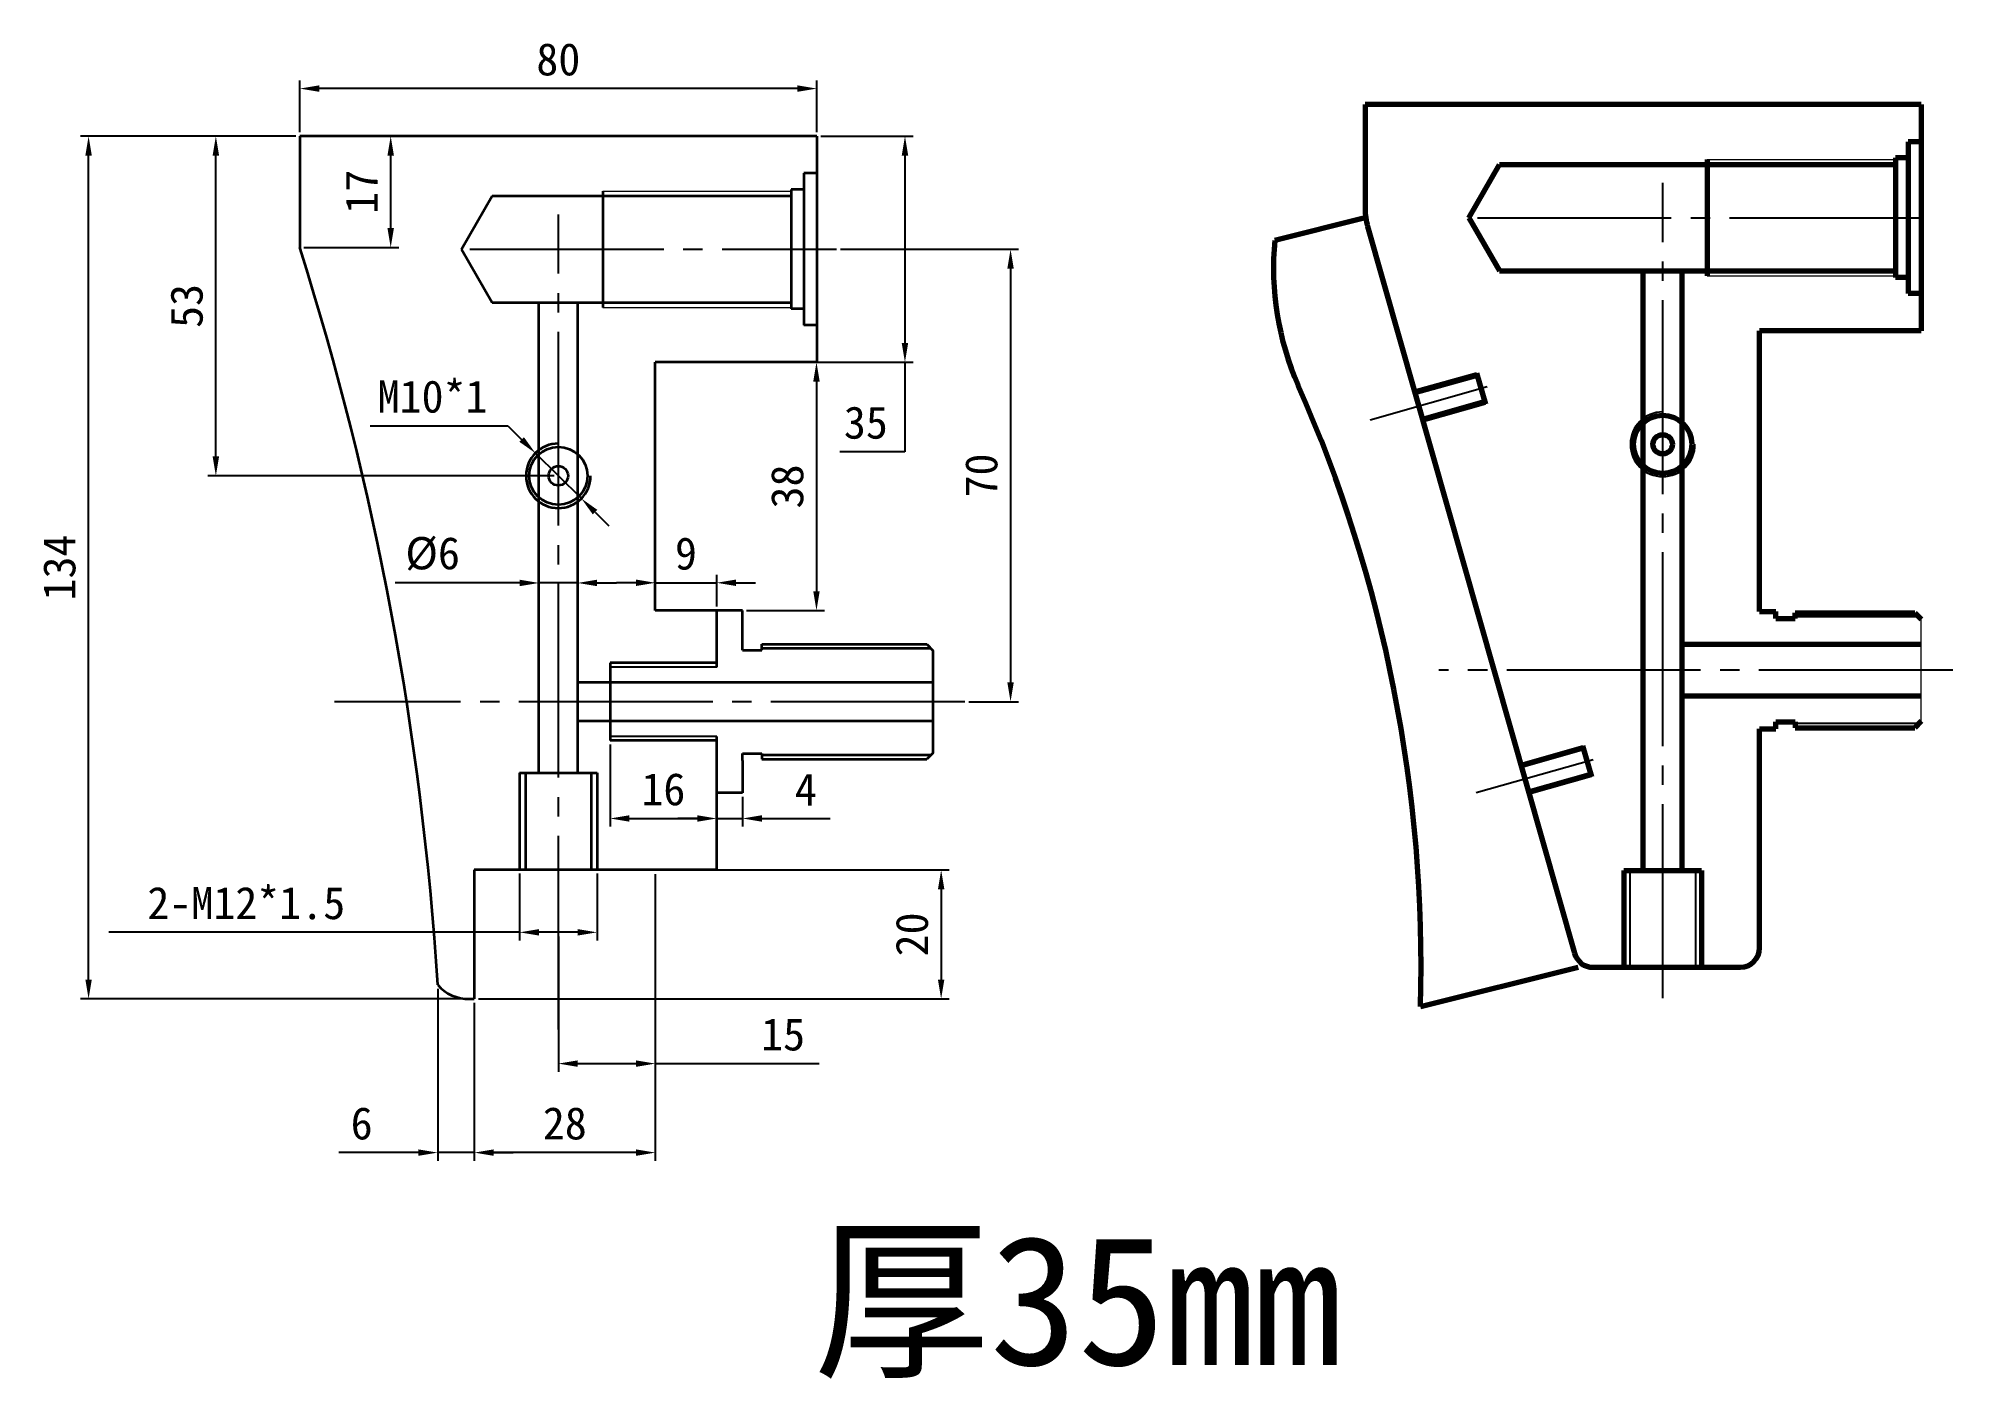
# Model space of a CAD drawing. Header units: millimetres. Extents: x -209 to 88, y -402 to -194.
import ezdxf

# ---------------------------------------------------------------- set-up
doc = ezdxf.new("R2010")
doc.units = ezdxf.units.MM
doc.linetypes.add('EB_DASHDOT', pattern=[39, 30, -3, 3, -3])
doc.layers.get('0').update_dxf_attribs({"lineweight": 0})
doc.layers.get('Defpoints').update_dxf_attribs({"lineweight": 0})
for name, color, linetype, lineweight in [('CAXA0', 7, 'Continuous', 70), ('CAXA1', 1, 'EB_DASHDOT', 25), ('CAXA3', 7, 'Continuous', 25), ('尺寸线', 7, 'Continuous', 13), ('粗实线', 7, 'Continuous', 35)]:
    doc.layers.add(name, color=color, linetype=linetype, lineweight=lineweight)
doc.styles.get("Standard").update_dxf_attribs({"font": ''})
doc.styles.add('标准', font='', dxfattribs={"width": 0.667})
doc.styles.get('Standard').set_extended_font_data('FangSong_GB2312')
doc.styles.get('标准').set_extended_font_data('FangSong_GB2312')
doc.dimstyles.new('ISO-25', dxfattribs={"dimscale": 1.5, "dimtxt": 6, "dimasz": 4, "dimexe": 1.25, "dimexo": 0.625, "dimgap": 2, "dimtad": 1, "dimtoh": 1, "dimdec": 0, "dimdsep": 46, "dimtxsty": '标准', "dimcen": 0, "dimclrd": 1, "dimclre": 1, "dimaunit": 1, "dimazin": 2, "dimtfac": 1, "dimtdec": 0, "dimtmove": 0, "dimatfit": 3, "dimfxl": 0, "dimarcsym": 0})

# ---------------------------------------------------------------- blocks, each defined once
blk = doc.blocks.new('*D71')
at = {"layer": 'Defpoints', "color": 0}
for p in [(-131.72, -258.51), (-124.61, -265.54)]:
    blk.add_point(p, dxfattribs=at)
at = {"layer": '尺寸线', "color": 1, "lineweight": -2}
for p, q in [((-157.27, -254.29), (-135.99, -254.29)), ((-135.99, -254.29), (-133.86, -256.4)), ((-124.61, -265.54), (-131.72, -258.51)), ((-122.48, -267.65), (-120.35, -269.76))]:
    blk.add_line(p, q, dxfattribs=at)
at = {"layer": '尺寸线', "color": 1}
for points in [[(-133.5, -256.04), (-134.21, -256.76), (-131.72, -258.51)], [(-122.13, -267.3), (-122.83, -268.01), (-124.61, -265.54)]]:
    blk.add_solid(points, dxfattribs=at)
at = {"layer": '尺寸线', "color": 0, "insert": (-147.63, -249.79), "char_height": 5, "attachment_point": 5}
blk.add_mtext('M10*1', dxfattribs=at)
blk = doc.blocks.new('*D72')
at = {"layer": 'Defpoints', "color": 0}
for p in [(-100.67, -244.46), (-99.67, -282.89), (-88.23, -282.89)]:
    blk.add_point(p, dxfattribs=at)
at = {"layer": '尺寸线', "color": 1, "lineweight": -2}
for p, q in [((-100.04, -244.46), (-86.98, -244.46)), ((-88.23, -247.46), (-88.23, -279.89)), ((-99.04, -282.89), (-86.98, -282.89))]:
    blk.add_line(p, q, dxfattribs=at)
at = {"layer": '尺寸线', "color": 1}
for points in [[(-88.73, -247.46), (-87.73, -247.46), (-88.23, -244.46)], [(-88.73, -279.89), (-87.73, -279.89), (-88.23, -282.89)]]:
    blk.add_solid(points, dxfattribs=at)
at = {"layer": '尺寸线', "color": 0, "insert": (-92.73, -263.68), "char_height": 5, "attachment_point": 5, "rotation": 90}
blk.add_mtext('38', dxfattribs=at)
blk = doc.blocks.new('*D73')
at = {"layer": 'Defpoints', "color": 0}
for p in [(-103.67, -311.09), (-99.67, -311.09), (-99.67, -315.06)]:
    blk.add_point(p, dxfattribs=at)
at = {"layer": '尺寸线', "color": 1, "lineweight": -2}
for p, q in [((-103.67, -311.72), (-103.67, -316.31)), ((-99.67, -311.72), (-99.67, -316.31)), ((-106.67, -315.06), (-109.67, -315.06)), ((-103.67, -315.06), (-99.67, -315.06)), ((-96.67, -315.06), (-86.1, -315.06))]:
    blk.add_line(p, q, dxfattribs=at)
at = {"layer": '尺寸线', "color": 1}
for points in [[(-106.67, -314.56), (-106.67, -315.56), (-103.67, -315.06)], [(-96.67, -314.56), (-96.67, -315.56), (-99.67, -315.06)]]:
    blk.add_solid(points, dxfattribs=at)
at = {"layer": '尺寸线', "color": 0, "insert": (-89.88, -310.56), "char_height": 5, "attachment_point": 5}
blk.add_mtext('4', dxfattribs=at)
blk = doc.blocks.new('*D74')
at = {"layer": 'Defpoints', "color": 0}
for p in [(-103.67, -278.58), (-113.17, -282.89), (-103.67, -282.89)]:
    blk.add_point(p, dxfattribs=at)
at = {"layer": '尺寸线', "color": 1, "lineweight": -2}
for p, q in [((-113.17, -282.27), (-113.17, -277.33)), ((-103.67, -282.27), (-103.67, -277.33)), ((-116.17, -278.58), (-119.17, -278.58)), ((-113.17, -278.58), (-103.67, -278.58)), ((-100.67, -278.58), (-97.67, -278.58))]:
    blk.add_line(p, q, dxfattribs=at)
at = {"layer": '尺寸线', "color": 1}
for points in [[(-116.17, -278.08), (-116.17, -279.08), (-113.17, -278.58)], [(-100.67, -278.08), (-100.67, -279.08), (-103.67, -278.58)]]:
    blk.add_solid(points, dxfattribs=at)
at = {"layer": '尺寸线', "color": 0, "insert": (-108.42, -274.08), "char_height": 5, "attachment_point": 5}
blk.add_mtext('9', dxfattribs=at)
blk = doc.blocks.new('*D75')
at = {"layer": 'Defpoints', "color": 0}
for p in [(-146.83, -340.8), (-141.17, -342.98), (-141.17, -366.77)]:
    blk.add_point(p, dxfattribs=at)
at = {"layer": '尺寸线', "color": 1, "lineweight": -2}
for p, q in [((-146.83, -341.42), (-146.83, -368.02)), ((-141.17, -343.6), (-141.17, -368.02)), ((-149.83, -366.77), (-162.15, -366.77)), ((-141.17, -366.77), (-146.83, -366.77)), ((-138.17, -366.77), (-135.17, -366.77))]:
    blk.add_line(p, q, dxfattribs=at)
at = {"layer": '尺寸线', "color": 1}
for points in [[(-149.83, -366.27), (-149.83, -367.27), (-146.83, -366.77)], [(-138.17, -366.27), (-138.17, -367.27), (-141.17, -366.77)]]:
    blk.add_solid(points, dxfattribs=at)
at = {"layer": '尺寸线', "color": 0, "insert": (-158.6, -362.27), "char_height": 5, "attachment_point": 5}
blk.add_mtext('6', dxfattribs=at)
blk = doc.blocks.new('*D68')
at = {"layer": 'Defpoints', "color": 0}
for p in [(-113.17, -323.03), (-141.17, -342.98), (-141.17, -366.77)]:
    blk.add_point(p, dxfattribs=at)
at = {"layer": '尺寸线', "color": 1, "lineweight": -2}
for p, q in [((-113.17, -323.66), (-113.17, -368.02)), ((-141.17, -343.6), (-141.17, -368.02)), ((-116.17, -366.77), (-138.17, -366.77))]:
    blk.add_line(p, q, dxfattribs=at)
at = {"layer": '尺寸线', "color": 1}
for points in [[(-138.17, -366.27), (-138.17, -367.27), (-141.17, -366.77)], [(-116.17, -366.27), (-116.17, -367.27), (-113.17, -366.77)]]:
    blk.add_solid(points, dxfattribs=at)
at = {"layer": '尺寸线', "color": 0, "insert": (-127.17, -362.27), "char_height": 5, "attachment_point": 5}
blk.add_mtext('28', dxfattribs=at)
blk = doc.blocks.new('*D69')
at = {"layer": 'Defpoints', "color": 0}
for p in [(-168.17, -209.46), (-154.11, -209.46), (-168.17, -226.68)]:
    blk.add_point(p, dxfattribs=at)
at = {"layer": '尺寸线', "color": 1, "lineweight": -2}
for p, q in [((-167.55, -209.46), (-152.86, -209.46)), ((-154.11, -223.68), (-154.11, -212.46)), ((-167.55, -226.68), (-152.86, -226.68))]:
    blk.add_line(p, q, dxfattribs=at)
at = {"layer": '尺寸线', "color": 1}
for points in [[(-154.61, -212.46), (-153.61, -212.46), (-154.11, -209.46)], [(-154.61, -223.68), (-153.61, -223.68), (-154.11, -226.68)]]:
    blk.add_solid(points, dxfattribs=at)
at = {"layer": '尺寸线', "color": 0, "insert": (-158.61, -218.07), "char_height": 5, "attachment_point": 5, "rotation": 90}
blk.add_mtext('17', dxfattribs=at)
blk = doc.blocks.new('*D70')
at = {"layer": 'Defpoints', "color": 0}
for p in [(-113.17, -323.03), (-128.17, -332.72), (-113.17, -353)]:
    blk.add_point(p, dxfattribs=at)
at = {"layer": '尺寸线', "color": 1, "lineweight": -2}
for p, q in [((-113.17, -323.66), (-113.17, -354.25)), ((-128.17, -333.34), (-128.17, -354.25)), ((-125.17, -353), (-116.17, -353)), ((-113.17, -353), (-87.83, -353))]:
    blk.add_line(p, q, dxfattribs=at)
at = {"layer": '尺寸线', "color": 1}
for points in [[(-125.17, -352.5), (-125.17, -353.5), (-128.17, -353)], [(-116.17, -352.5), (-116.17, -353.5), (-113.17, -353)]]:
    blk.add_solid(points, dxfattribs=at)
at = {"layer": '尺寸线', "color": 0, "insert": (-93.4, -348.5), "char_height": 5, "attachment_point": 5}
blk.add_mtext('15', dxfattribs=at)
blk = doc.blocks.new('*D76')
at = {"layer": 'Defpoints', "color": 0}
for p in [(-113.17, -323.03), (-141.17, -342.98), (-68.94, -342.98)]:
    blk.add_point(p, dxfattribs=at)
at = {"layer": '尺寸线', "color": 1, "lineweight": -2}
for p, q in [((-112.54, -323.03), (-67.69, -323.03)), ((-68.94, -326.03), (-68.94, -339.98)), ((-140.54, -342.98), (-67.69, -342.98))]:
    blk.add_line(p, q, dxfattribs=at)
at = {"layer": '尺寸线', "color": 1}
for points in [[(-69.44, -326.03), (-68.44, -326.03), (-68.94, -323.03)], [(-69.44, -339.98), (-68.44, -339.98), (-68.94, -342.98)]]:
    blk.add_solid(points, dxfattribs=at)
at = {"layer": '尺寸线', "color": 0, "insert": (-73.44, -333), "char_height": 5, "attachment_point": 5, "rotation": 90}
blk.add_mtext('20', dxfattribs=at)
blk = doc.blocks.new('*D77')
at = {"layer": 'Defpoints', "color": 0}
for p in [(-134.17, -322.98), (-122.17, -322.98), (-122.17, -332.68)]:
    blk.add_point(p, dxfattribs=at)
at = {"layer": '尺寸线', "color": 1, "lineweight": -2}
for p, q in [((-134.17, -323.6), (-134.17, -333.93)), ((-122.17, -323.6), (-122.17, -333.93)), ((-134.17, -332.68), (-197.74, -332.68)), ((-125.17, -332.68), (-131.17, -332.68))]:
    blk.add_line(p, q, dxfattribs=at)
at = {"layer": '尺寸线', "color": 1}
for points in [[(-131.17, -332.18), (-131.17, -333.18), (-134.17, -332.68)], [(-125.17, -332.18), (-125.17, -333.18), (-122.17, -332.68)]]:
    blk.add_solid(points, dxfattribs=at)
at = {"layer": '尺寸线', "color": 0, "insert": (-176.45, -328.18), "char_height": 5, "attachment_point": 5}
blk.add_mtext('2-M12*1.5', dxfattribs=at)
blk = doc.blocks.new('*D78')
at = {"layer": 'Defpoints', "color": 0}
for p in [(-131.17, -278.91), (-125.17, -278.61), (-125.17, -278.91)]:
    blk.add_point(p, dxfattribs=at)
at = {"layer": '尺寸线', "color": 1, "lineweight": -2}
for p, q in [((-131.17, -278.29), (-131.17, -277.36)), ((-125.17, -278.29), (-125.17, -277.36)), ((-134.17, -278.61), (-153.43, -278.61)), ((-125.17, -278.61), (-131.17, -278.61)), ((-122.17, -278.61), (-119.17, -278.61))]:
    blk.add_line(p, q, dxfattribs=at)
at = {"layer": '尺寸线', "color": 1}
for points in [[(-134.17, -278.11), (-134.17, -279.11), (-131.17, -278.61)], [(-122.17, -278.11), (-122.17, -279.11), (-125.17, -278.61)]]:
    blk.add_solid(points, dxfattribs=at)
at = {"layer": '尺寸线', "color": 0, "insert": (-147.62, -274.11), "char_height": 5, "attachment_point": 5}
blk.add_mtext('%%c6', dxfattribs=at)
blk = doc.blocks.new('*D79')
at = {"layer": 'Defpoints', "color": 0}
for p in [(-200.85, -209.46), (-168.17, -209.46), (-142.11, -342.98)]:
    blk.add_point(p, dxfattribs=at)
at = {"layer": '尺寸线', "color": 1, "lineweight": -2}
for p, q in [((-168.8, -209.46), (-202.1, -209.46)), ((-200.85, -339.98), (-200.85, -212.46)), ((-142.73, -342.98), (-202.1, -342.98))]:
    blk.add_line(p, q, dxfattribs=at)
at = {"layer": '尺寸线', "color": 1}
for points in [[(-201.35, -212.46), (-200.35, -212.46), (-200.85, -209.46)], [(-201.35, -339.98), (-200.35, -339.98), (-200.85, -342.98)]]:
    blk.add_solid(points, dxfattribs=at)
at = {"layer": '尺寸线', "color": 0, "insert": (-205.35, -276.22), "char_height": 5, "attachment_point": 5, "rotation": 90}
blk.add_mtext('134', dxfattribs=at)
blk = doc.blocks.new('*D80')
at = {"layer": 'Defpoints', "color": 0}
for p in [(-181.16, -209.46), (-168.17, -209.46), (-128.17, -262.03)]:
    blk.add_point(p, dxfattribs=at)
at = {"layer": '尺寸线', "color": 1, "lineweight": -2}
for p, q in [((-168.8, -209.46), (-182.41, -209.46)), ((-181.16, -259.03), (-181.16, -212.46)), ((-128.79, -262.03), (-182.41, -262.03))]:
    blk.add_line(p, q, dxfattribs=at)
at = {"layer": '尺寸线', "color": 1}
for points in [[(-181.66, -212.46), (-180.66, -212.46), (-181.16, -209.46)], [(-181.66, -259.03), (-180.66, -259.03), (-181.16, -262.03)]]:
    blk.add_solid(points, dxfattribs=at)
at = {"layer": '尺寸线', "color": 0, "insert": (-185.66, -235.74), "char_height": 5, "attachment_point": 5, "rotation": 90}
blk.add_mtext('53', dxfattribs=at)
blk = doc.blocks.new('*D81')
at = {"layer": 'Defpoints', "color": 0}
for p in [(-88.17, -209.46), (-74.54, -209.46), (-88.17, -244.46)]:
    blk.add_point(p, dxfattribs=at)
at = {"layer": '尺寸线', "color": 1, "lineweight": -2}
for p, q in [((-87.54, -209.46), (-73.29, -209.46)), ((-74.54, -212.46), (-74.54, -241.46)), ((-87.54, -244.46), (-73.29, -244.46)), ((-74.54, -244.46), (-74.54, -258.32)), ((-74.54, -258.32), (-84.64, -258.32))]:
    blk.add_line(p, q, dxfattribs=at)
at = {"layer": '尺寸线', "color": 1}
for points in [[(-75.04, -212.46), (-74.04, -212.46), (-74.54, -209.46)], [(-75.04, -241.46), (-74.04, -241.46), (-74.54, -244.46)]]:
    blk.add_solid(points, dxfattribs=at)
at = {"layer": '尺寸线', "color": 0, "insert": (-80.59, -253.82), "char_height": 5, "attachment_point": 5}
blk.add_mtext('35', dxfattribs=at)
blk = doc.blocks.new('*D82')
at = {"layer": 'Defpoints', "color": 0}
for p in [(-85.13, -226.96), (-65.29, -296.99), (-58.2, -296.99)]:
    blk.add_point(p, dxfattribs=at)
at = {"layer": '尺寸线', "color": 1, "lineweight": -2}
for p, q in [((-84.5, -226.96), (-56.95, -226.96)), ((-58.2, -229.96), (-58.2, -293.99)), ((-64.67, -296.99), (-56.95, -296.99))]:
    blk.add_line(p, q, dxfattribs=at)
at = {"layer": '尺寸线', "color": 1}
for points in [[(-58.7, -229.96), (-57.7, -229.96), (-58.2, -226.96)], [(-58.7, -293.99), (-57.7, -293.99), (-58.2, -296.99)]]:
    blk.add_solid(points, dxfattribs=at)
at = {"layer": '尺寸线', "color": 0, "insert": (-62.7, -261.98), "char_height": 5, "attachment_point": 5, "rotation": 90}
blk.add_mtext('70', dxfattribs=at)
blk = doc.blocks.new('*D83')
at = {"layer": 'Defpoints', "color": 0}
for p in [(-168.17, -202.1), (-168.17, -209.46), (-88.17, -209.46)]:
    blk.add_point(p, dxfattribs=at)
at = {"layer": '尺寸线', "color": 1, "lineweight": -2}
for p, q in [((-168.17, -208.84), (-168.17, -200.85)), ((-88.17, -208.84), (-88.17, -200.85)), ((-91.17, -202.1), (-165.17, -202.1))]:
    blk.add_line(p, q, dxfattribs=at)
at = {"layer": '尺寸线', "color": 1}
for points in [[(-165.17, -201.6), (-165.17, -202.6), (-168.17, -202.1)], [(-91.17, -201.6), (-91.17, -202.6), (-88.17, -202.1)]]:
    blk.add_solid(points, dxfattribs=at)
at = {"layer": '尺寸线', "color": 0, "insert": (-128.17, -197.6), "char_height": 5, "attachment_point": 5}
blk.add_mtext('80', dxfattribs=at)
blk = doc.blocks.new('*D84')
at = {"layer": 'Defpoints', "color": 0}
for p in [(-120.17, -302.99), (-103.67, -302.99), (-103.67, -315.06)]:
    blk.add_point(p, dxfattribs=at)
at = {"layer": '尺寸线', "color": 1, "lineweight": -2}
for p, q in [((-120.17, -303.62), (-120.17, -316.31)), ((-103.67, -303.62), (-103.67, -316.31)), ((-117.17, -315.06), (-106.67, -315.06))]:
    blk.add_line(p, q, dxfattribs=at)
at = {"layer": '尺寸线', "color": 1}
for points in [[(-117.17, -314.56), (-117.17, -315.56), (-120.17, -315.06)], [(-106.67, -314.56), (-106.67, -315.56), (-103.67, -315.06)]]:
    blk.add_solid(points, dxfattribs=at)
at = {"layer": '尺寸线', "color": 0, "insert": (-111.92, -310.56), "char_height": 5, "attachment_point": 5}
blk.add_mtext('16', dxfattribs=at)

msp = doc.modelspace()

# ---------------------------------------------------------------- linework, layer by layer
at = {"linetype": 'Continuous', "lineweight": 0}
for p, q in [((49.6, -213.08), (78.7, -213.08)), ((49.6, -231.08), (78.7, -231.08)), ((82.7, -300.01), (82.7, -284.21)), ((30.31, -303.83), (20.69, -306.56)), ((31.68, -308.64), (22.06, -311.37))]:
    msp.add_line(p, q, dxfattribs=at)
at = {"layer": 'CAXA0'}
for p, q in [((-3.34, -204.58), (-3.34, -220.72)), ((82.7, -204.58), (-3.34, -204.58)), ((82.7, -204.58), (82.7, -239.58)), ((49.6, -213.08), (49.6, -231.08)), ((78.7, -212.83), (78.7, -231.33)), ((80.7, -212.83), (78.7, -212.83)), ((80.7, -210.33), (80.7, -233.83)), ((82.7, -210.33), (80.7, -210.33)), ((12.7, -222.08), (17.46, -213.83)), ((17.46, -213.83), (78.7, -213.83)), ((-3.35, -222.11), (-17.31, -225.59)), ((12.7, -222.08), (17.46, -230.33)), ((-2.96, -223.46), (29.04, -335.92)), ((17.46, -230.33), (78.7, -230.33)), ((39.7, -323.09), (39.7, -230.33)), ((45.7, -323.09), (45.7, -230.33)), ((80.7, -231.33), (78.7, -231.33)), ((82.7, -233.83), (80.7, -233.83)), ((57.7, -283.01), (57.7, -239.58)), ((82.7, -239.58), (57.7, -239.58)), ((13.99, -246.48), (4.37, -249.21)), ((13.89, -246.12), (15.26, -250.93)), ((15.15, -250.57), (5.53, -253.3)), ((57.7, -283.01), (60.2, -283.01)), ((60.2, -284.11), (60.2, -283.01)), ((60.2, -284.11), (63.2, -284.11)), ((63.2, -283.21), (81.7, -283.21)), ((63.2, -284.11), (63.2, -283.21)), ((81.7, -283.21), (82.7, -284.21)), ((82.7, -288.11), (45.7, -288.11)), ((82.7, -296.11), (45.7, -296.11)), ((57.7, -335.09), (57.7, -301.21)), ((57.7, -301.21), (60.2, -301.21)), ((60.2, -301.21), (60.2, -300.11)), ((60.2, -300.11), (63.2, -300.11)), ((63.2, -300.11), (63.2, -301.01)), ((63.2, -301.01), (81.7, -301.01)), ((82.7, -300.01), (81.7, -301.01)), ((30.41, -304.19), (20.79, -306.92)), ((30.31, -303.83), (31.68, -308.64)), ((31.58, -308.27), (21.96, -311.01)), ((36.7, -323.09), (48.7, -323.09)), ((36.7, -323.09), (36.7, -338.09)), ((48.7, -323.09), (48.7, -338.09)), ((5.24, -344.15), (29.64, -338.07)), ((31.92, -338.09), (54.7, -338.09))]:
    msp.add_line(p, q, dxfattribs=at)
for radius in [4.5, 1.5]:
    msp.add_circle((42.7, -257.15), radius, dxfattribs=at)
for centre, radius, start, end in [((6.66, -220.72), 10, 180, 195.8801), ((27.48, -229.88), 45, 174.5288, 203.8275), ((-217.68, -338.15), 223, 358.4572, 23.8275), ((31.92, -335.09), 3, 195.8801, 270), ((54.7, -335.09), 3, 270, 0)]:
    msp.add_arc(centre, radius, start, end, dxfattribs=at)
at = {"layer": 'CAXA1', "linetype": 'EB_DASHDOT', "lineweight": 25}
for p, q in [((42.7, -342.86), (42.7, -216.69)), ((-128.17, -347.74), (-128.17, -221.58)), ((14.03, -222.08), (85.74, -222.08)), ((87.57, -292.11), (8.06, -292.11)), ((-65.29, -296.99), (-162.81, -296.99))]:
    msp.add_line(p, q, dxfattribs=at)
at = {"layer": 'CAXA1'}
for p, q in [((15.53, -248.25), (-2.57, -253.4)), ((31.96, -305.96), (13.85, -311.11))]:
    msp.add_line(p, q, dxfattribs=at)
at = {"layer": 'CAXA3'}
for p, q in [((13.89, -246.12), (4.27, -248.85)), ((15.26, -250.93), (5.64, -253.66)), ((82.35, -283.86), (63.2, -283.86)), ((82.35, -300.36), (63.2, -300.36)), ((37.6, -323.09), (37.6, -338.09)), ((47.8, -323.09), (47.8, -338.09))]:
    msp.add_line(p, q, dxfattribs=at)
msp.add_arc((42.7, -257.15), 5, 90, 0, dxfattribs=at)
at = {"layer": '粗实线'}
for p, q in [((-168.17, -209.46), (-168.17, -226.68)), ((-88.17, -209.46), (-168.17, -209.46)), ((-88.17, -209.46), (-88.17, -244.46)), ((-90.17, -215.21), (-90.17, -238.71)), ((-88.17, -215.21), (-90.17, -215.21)), ((-143.17, -226.96), (-138.41, -218.71)), ((-138.41, -218.71), (-92.17, -218.71)), ((-121.27, -217.96), (-121.27, -235.96)), ((-92.17, -217.71), (-92.17, -236.21)), ((-90.17, -217.71), (-92.17, -217.71)), ((-143.17, -226.96), (-138.41, -235.21)), ((-138.41, -235.21), (-92.17, -235.21)), ((-131.17, -307.98), (-131.17, -235.21)), ((-125.17, -307.98), (-125.17, -235.21)), ((-90.17, -236.21), (-92.17, -236.21)), ((-88.17, -238.71), (-90.17, -238.71)), ((-113.17, -282.89), (-113.17, -244.46)), ((-88.17, -244.46), (-113.17, -244.46)), ((-99.67, -282.89), (-113.17, -282.89)), ((-103.67, -291.62), (-103.67, -282.89)), ((-99.67, -287.89), (-99.67, -282.89)), ((-99.67, -288.99), (-99.67, -287.89)), ((-99.67, -288.99), (-96.67, -288.99)), ((-96.67, -288.09), (-71.17, -288.09)), ((-96.67, -288.99), (-96.67, -288.09)), ((-70.52, -288.74), (-96.67, -288.74)), ((-71.17, -288.09), (-70.17, -289.09)), ((-70.17, -304.89), (-70.17, -289.09)), ((-120.17, -290.99), (-120.17, -302.99)), ((-103.67, -290.99), (-120.17, -290.99)), ((-70.17, -293.99), (-125.17, -293.99)), ((-70.17, -299.99), (-125.17, -299.99)), ((-103.67, -302.99), (-120.17, -302.99)), ((-103.67, -323.03), (-103.67, -302.36)), ((-99.67, -306.09), (-99.67, -304.99)), ((-99.67, -304.99), (-96.67, -304.99)), ((-96.67, -304.99), (-96.67, -305.89)), ((-70.17, -304.89), (-71.17, -305.89)), ((-134.17, -307.98), (-122.17, -307.98)), ((-134.17, -307.98), (-134.17, -322.98)), ((-133.27, -307.98), (-133.27, -322.98)), ((-123.07, -307.98), (-123.07, -322.98)), ((-122.17, -307.98), (-122.17, -322.98)), ((-99.67, -306.09), (-99.67, -311.09)), ((-70.52, -305.24), (-96.67, -305.24)), ((-96.67, -305.89), (-71.17, -305.89)), ((-99.67, -311.09), (-103.67, -311.09)), ((-141.17, -323.03), (-141.17, -342.98)), ((-103.67, -323.03), (-141.17, -323.03)), ((-141.94, -342.98), (-141.17, -342.98))]:
    msp.add_line(p, q, dxfattribs=at)
at = {"layer": '粗实线', "linetype": 'Continuous', "lineweight": 0}
for p, q in [((-121.27, -217.96), (-92.17, -217.96)), ((-121.27, -235.96), (-92.17, -235.96))]:
    msp.add_line(p, q, dxfattribs=at)
at = {"layer": '粗实线', "linetype": 'EB_DASHDOT', "lineweight": 25}
for p, q in [((-141.84, -226.96), (-85.13, -226.96)), ((-103.67, -291.62), (-120.17, -291.62)), ((-103.67, -302.36), (-120.17, -302.36))]:
    msp.add_line(p, q, dxfattribs=at)
at = {"layer": '粗实线'}
for radius in [4.5, 1.5]:
    msp.add_circle((-128.17, -262.03), radius, dxfattribs=at)
for centre, radius, start, end in [((-623.83, -370.96), 477.95, 3.6183, 17.5697), ((-128.17, -262.03), 5, 90, 0), ((-142.11, -336.77), 6.21, 220.4306, 271.492)]:
    msp.add_arc(centre, radius, start, end, dxfattribs=at)

# ---------------------------------------------------------------- texts
at = {"layer": '尺寸线', "insert": (-88.7, -379.64), "char_height": 20, "width": 111.8727, "attachment_point": 1}
msp.add_mtext('{\\f仿宋_GB2312|b0|i0|c134|p49;厚35mm}', dxfattribs=at)

# ---------------------------------------------------------------- dimensions: what is measured, and where the dimension line sits
at = {"layer": '尺寸线'}
for base, p1, p2, picture, middle in [((-168.17, -202.1), (-88.17, -209.46), (-168.17, -209.46), '*D83', (-128.17, -197.6)), ((-103.66928703, -278.58233226), (-113.16928703, -282.89092432), (-103.66928703, -282.89092432), '*D74', (-108.41928703, -274.08233226)), ((-103.66928703, -315.06003795), (-120.16928703, -302.99092432), (-103.66928703, -302.99092432), '*D84', (-111.91928703, -310.56003795)), ((-99.67, -315.06), (-103.67, -311.09), (-99.67, -311.09), '*D73', (-89.88, -310.56)), ((-141.17, -366.77), (-113.17, -323.03), (-141.17, -342.98), '*D68', (-127.17, -362.27))]:
    dim = msp.add_linear_dim(base=base, p1=p1, p2=p2, dimstyle='ISO-25', override={"dimscale": 1, "dimtxt": 5, "dimasz": 3, "dimdsep": 44, "dimtxsty": 'Standard', "dimcen": 2.5, "dimaunit": 0, "dimadec": 0, "dimazin": 0}, dxfattribs=at)
    dim.commit()
    dim.dimension.update_dxf_attribs({"geometry": picture, "text_midpoint": middle})
for base, p1, p2, picture, middle in [((-200.85, -209.46), (-142.11, -342.98), (-168.17, -209.46), '*D79', (-205.35, -276.22)), ((-181.16, -209.46), (-128.17, -262.03), (-168.17, -209.46), '*D80', (-185.66, -235.74)), ((-154.11, -209.46), (-168.17, -226.68), (-168.17, -209.46), '*D69', (-158.61, -218.07)), ((-58.2, -296.99), (-85.13, -226.96), (-65.29, -296.99), '*D82', (-62.7, -261.98)), ((-88.23, -282.89), (-100.67, -244.46), (-99.67, -282.89), '*D72', (-92.73, -263.68)), ((-68.94, -342.98), (-113.17, -323.03), (-141.17, -342.98), '*D76', (-73.44, -333))]:
    dim = msp.add_linear_dim(base=base, p1=p1, p2=p2, angle=90, dimstyle='ISO-25', override={"dimscale": 1, "dimtxt": 5, "dimasz": 3, "dimdsep": 44, "dimtxsty": 'Standard', "dimcen": 2.5, "dimaunit": 0, "dimadec": 0, "dimazin": 0}, dxfattribs=at)
    dim.commit()
    dim.dimension.update_dxf_attribs({"geometry": picture, "text_midpoint": middle})
dim = msp.add_linear_dim(base=(-74.54, -209.46), p1=(-88.17, -244.46), p2=(-88.17, -209.46), angle=90, dimstyle='ISO-25', override={"dimscale": 1, "dimtxt": 5, "dimasz": 3, "dimdsep": 44, "dimtxsty": 'Standard', "dimcen": 2.5, "dimaunit": 0, "dimadec": 0, "dimazin": 0}, dxfattribs=at)
dim.commit()
dim.dimension.update_dxf_attribs({"geometry": '*D81', "text_midpoint": (-80.59, -258.32), "dimtype": 160})
dim = msp.add_diameter_dim_2p(p1=(-124.61, -265.54), p2=(-131.72, -258.51), text='M10*1', dimstyle='ISO-25', override={"dimscale": 1, "dimtxt": 5, "dimasz": 3, "dimdsep": 44, "dimtxsty": 'Standard', "dimcen": 2.5, "dimaunit": 0, "dimadec": 0, "dimazin": 0}, dxfattribs=at)
dim.commit()
dim.dimension.update_dxf_attribs({"geometry": '*D71', "text_midpoint": (-147.63, -249.79)})
for base, p1, p2, text, picture, middle in [((-125.17, -278.61), (-131.17, -278.91), (-125.17, -278.91), '%%c<>', '*D78', (-147.62, -278.61)), ((-122.17, -332.68), (-134.17, -322.98), (-122.17, -322.98), '2-M12*1.5', '*D77', (-176.45, -332.68))]:
    dim = msp.add_linear_dim(base=base, p1=p1, p2=p2, text=text, dimstyle='ISO-25', override={"dimscale": 1, "dimtxt": 5, "dimasz": 3, "dimdsep": 44, "dimtxsty": 'Standard', "dimcen": 2.5, "dimaunit": 0, "dimadec": 0, "dimazin": 0}, dxfattribs=at)
    dim.commit()
    dim.dimension.update_dxf_attribs({"geometry": picture, "text_midpoint": middle, "dimtype": 160})
for base, p1, p2, picture, middle in [((-113.17, -353), (-128.17, -332.72), (-113.17, -323.03), '*D70', (-93.4, -353)), ((-141.17, -366.77), (-146.83, -340.8), (-141.17, -342.98), '*D75', (-158.6, -366.77))]:
    dim = msp.add_linear_dim(base=base, p1=p1, p2=p2, dimstyle='ISO-25', override={"dimscale": 1, "dimtxt": 5, "dimasz": 3, "dimdsep": 44, "dimtxsty": 'Standard', "dimcen": 2.5, "dimaunit": 0, "dimadec": 0, "dimazin": 0}, dxfattribs=at)
    dim.commit()
    dim.dimension.update_dxf_attribs({"geometry": picture, "text_midpoint": middle, "dimtype": 160})

doc.saveas('drawing.dxf')
